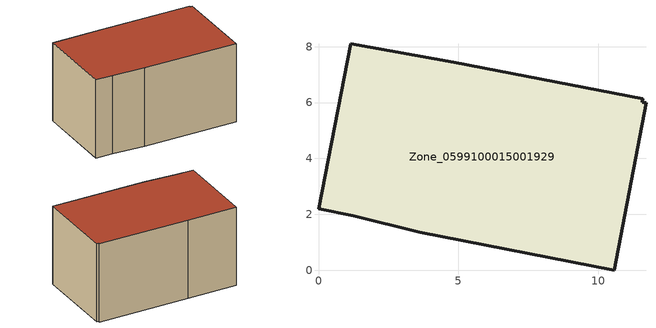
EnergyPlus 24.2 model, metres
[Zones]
Zone_0599100015001929
 floor ground (C_G): 4.84,7.44 11.6,6.14 11.57,6.01 11.71,5.99 10.57,0 3.63,1.35 1.25,1.95 0,2.2 1.15,8.1 z0.96
 wall outside (C_F): 1.15,8.1 0,2.2 1.25,1.95 3.63,1.35 10.57,0 11.71,5.99 11.57,6.01 11.6,6.14 4.84,7.44 1.15,8.1 z0.96:7
 roof outside (C_R): 11.6,6.14 4.84,7.44 1.15,8.1 0,2.2 1.25,1.95 3.63,1.35 10.57,0 11.71,5.99 11.57,6.01 z7
[BUILDING]
Pand.0599100015001929: North Axis=0; Terrain=City; Loads Convergence Tolerance Value=0.04; Temperature Convergence Tolerance Value=0.4; Solar Distribution=FullExterior; Maximum Number of Warmup Days=25; Minimum Number of Warmup Days=1
[Site:Location]
Rotterdam.The.Hague.AP_ZH_NLD Design_Conditions: Latitude=51.96; Longitude=4.45; Time Zone=1; Elevation=-4.5
[SITE:GROUNDTEMPERATURE:BUILDINGSURFACE]
18, 18, 18, 18, 18, 18, 18, 18, 18, 18, 18, 18
[MATERIAL] Thermal Absorptance=0.9; Solar Absorptance=0.7; Visible Absorptance=0.7
Name | Roughness | Thickness | Conductivity | Density | Specific Heat
G.TC.1946-1964 | MediumSmooth | 0.15 | 1 | 540 | 1210
F.TC.1946-1964 | Rough | 0.3 | 0.857143 | 1920 | 840
R.TC.1946-1964 | MediumRough | 0.2 | 0.235294 | 1500 | 1000
[CONSTRUCTION]
C_G: G.TC.1946-1964
C_F: F.TC.1946-1964
C_R: R.TC.1946-1964
[ZONE]
Zone_0599100015001929: Type=1; Multiplier=1; Ceiling Height=Autocalculate; Volume=Autocalculate; Floor Area=autocalculate; Part of Total Floor Area=Yes
[ZONEINFILTRATION:DESIGNFLOWRATE]
Infil_Zone_0599100015001929: Zone or ZoneList or Space or SpaceList=Zone_0599100015001929; Schedule=AlwaysOn; Design Flow Rate Calculation Method=Flow/Area; Flow Rate per Floor Area=0.003; Constant Term Coefficient=1; Temperature Term Coefficient=0; Velocity Term Coefficient=0; Velocity Squared Term Coefficient=0
[HVACTEMPLATE:ZONE:IDEALLOADSAIRSYSTEM]
Zone_0599100015001929: Maximum Heating Supply Air Temperature=50; Minimum Cooling Supply Air Temperature=13; Maximum Heating Supply Air Humidity Ratio=0.0156; Minimum Cooling Supply Air Humidity Ratio=0.0077; Heating Limit=NoLimit; Cooling Limit=NoLimit; Dehumidification Control Type=ConstantSensibleHeatRatio; Cooling Sensible Heat Ratio=0.7; Dehumidification Setpoint=60; Humidification Control Type=None; Humidification Setpoint=30; Outdoor Air Method=None; Outdoor Air Flow Rate per Person=0.00944; Outdoor Air Flow Rate per Zone Floor Area=0; Outdoor Air Flow Rate per Zone=0; Demand Controlled Ventilation Type=None; Outdoor Air Economizer Type=NoEconomizer; Heat Recovery Type=None; Sensible Heat Recovery Effectiveness=0.7; Latent Heat Recovery Effectiveness=0.65
[ZONECONTROL:THERMOSTAT]
ThermostatControl_Zone_0599100015001929: Zone or ZoneList=Zone_0599100015001929; Control Type Schedule=DualSetpointControlType; Control 1=Thermostat_Zone_0599100015001929; Temperature Difference Between Cutout And Setpoint=0
[THERMOSTATSETPOINT:DUALSETPOINT]
Thermostat_Zone_0599100015001929: Heating Setpoint Temperature Schedule=HeatingSetpoint_Zone_0599100015001929; Cooling Setpoint Temperature Schedule=CoolingSetpoint_Zone_0599100015001929
[SCHEDULE:COMPACT]
HeatingSetpoint_Zone_0599100015001929: Through: 12/31, For: AllDays, Until: 24:00, 21
CoolingSetpoint_Zone_0599100015001929: Through: 12/31, For: AllDays, Until: 24:00, 24
DualSetpointControlType: Through: 12/31, For: AllDays, Until: 24:00, 4
AlwaysOn: Through: 12/31, For: AllDays, Until: 24:00, 1
